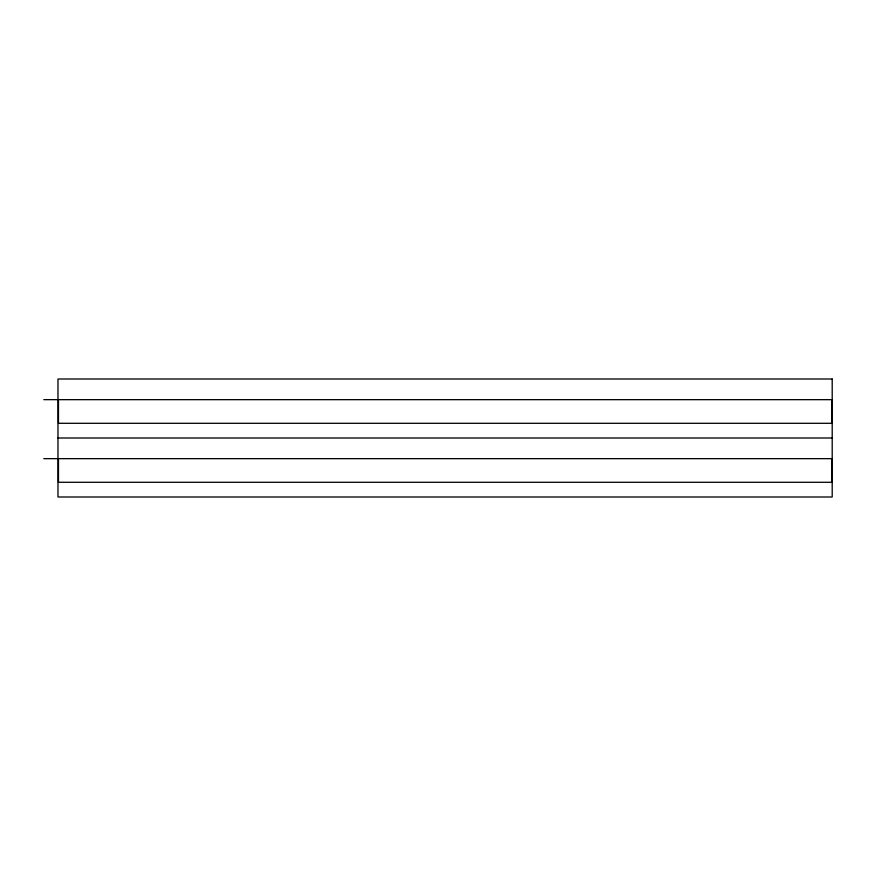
<?xml version="1.0" encoding="UTF-8"?>
<svg xmlns="http://www.w3.org/2000/svg" width="876" height="876" viewBox="0 0 876 876"><rect width="100%" height="100%" fill="white"/><g stroke="black" fill="none" stroke-linecap="round" stroke-linejoin="round"><path stroke-width="1.31" d="M43.8 399.653L57.98 399.653M57.98 438L832.2 438M43.8 458.652L57.98 458.652M832.2 379.001L57.98 379.001L57.98 496.999L832.2 496.999L832.2 379.001M831.707 399.664L58.473 399.664L58.473 423.294L831.707 423.294L831.707 399.664M831.707 458.652L58.473 458.652L58.473 482.282L831.707 482.282L831.707 458.652"/></g></svg>
